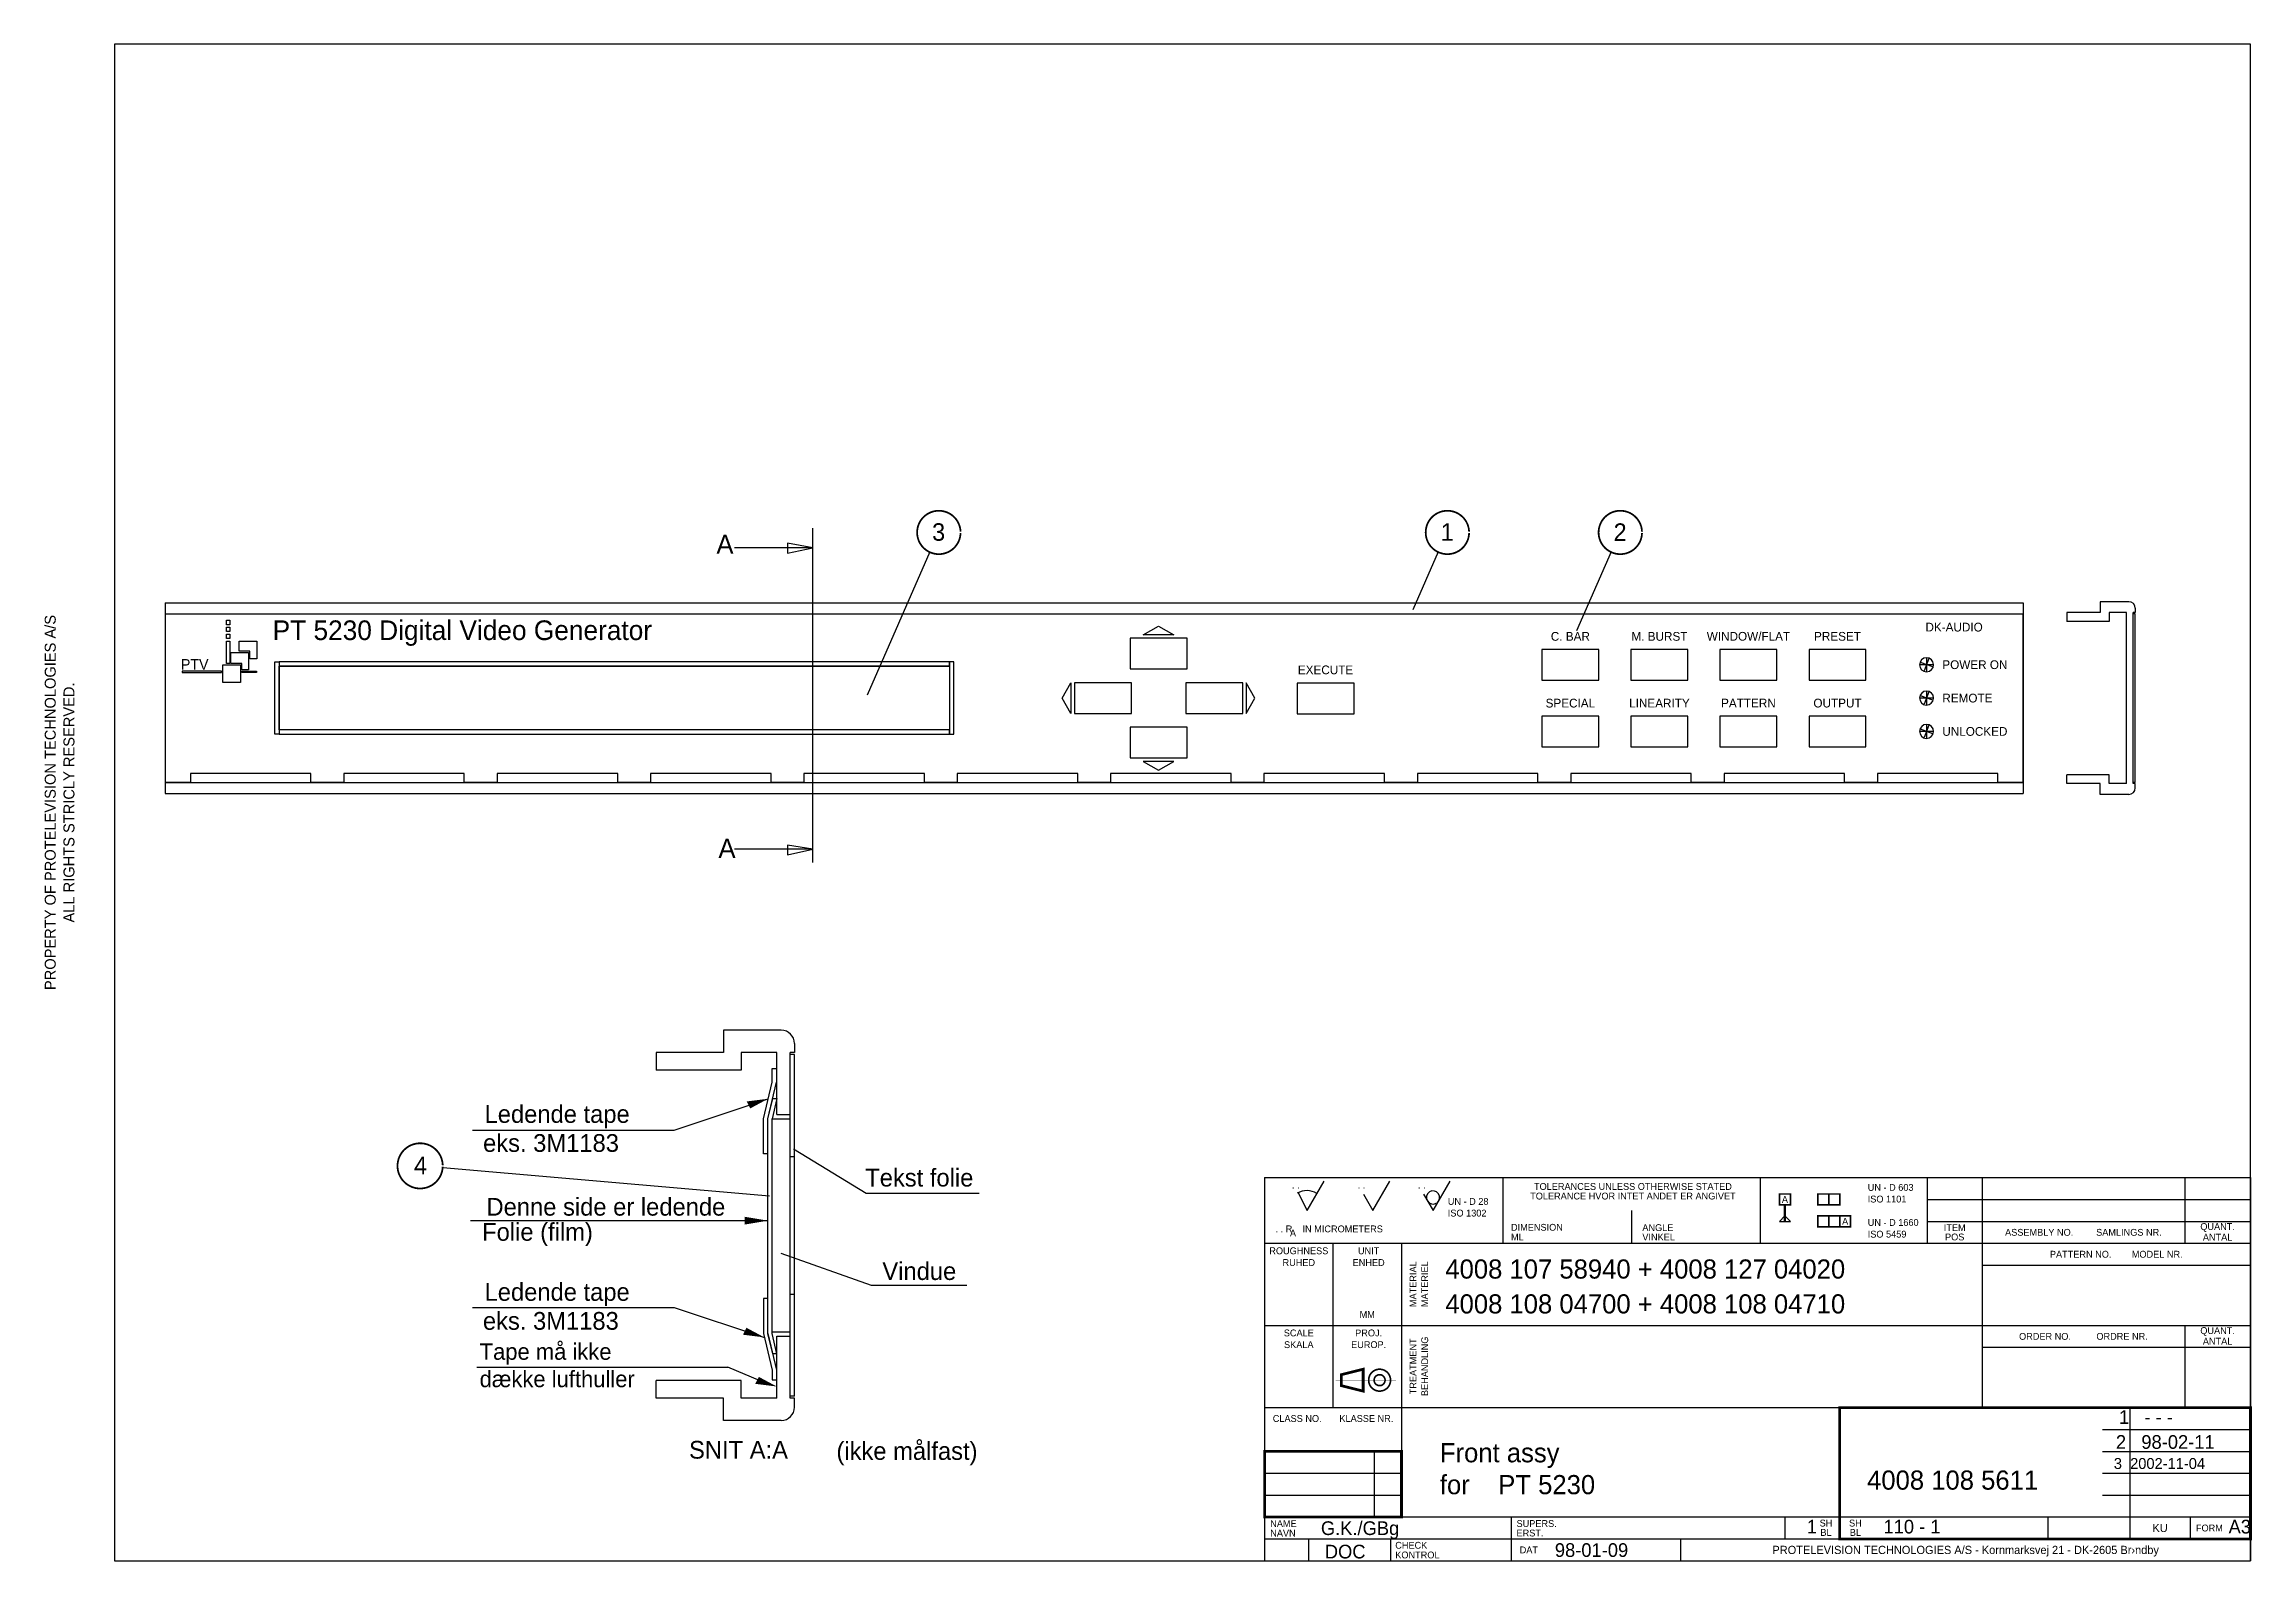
# Model space of a CAD drawing. Extents: x 7 to 410, y 10 to 287.
import ezdxf
from ezdxf.enums import TextEntityAlignment as Align

# ---------------------------------------------------------------- set-up
doc = ezdxf.new("R2010")
doc.units = 0
doc.header["$MEASUREMENT"] = 0
doc.linetypes.add('CENTER', pattern=[2, 1.25, -0.25, 0.25, -0.25])
for name, color, linetype in [('110-1', 10, 'CONTINUOUS'), ('110-1MEK', 3, 'CONTINUOUS'), ('115-1BLUE', 5, 'CONTINUOUS'), ('115-1GREEN', 3, 'CONTINUOUS'), ('115-1RAMMEN', 6, 'CONTINUOUS'), ('115-1RED', 1, 'CONTINUOUS'), ('115-1TEKST', 7, 'CONTINUOUS')]:
    doc.layers.add(name, color=color, linetype=linetype)
doc.styles.add('ARIAB', font='ARIAB.SHX')
doc.styles.add('ARIE', font='ARIE.SHX')
doc.styles.add('ARIM', font='ARIM.SHX')
doc.styles.add('TXT', font='TXT')
doc.styles.add('UV', font='UV')

msp = doc.modelspace()

# ---------------------------------------------------------------- linework, layer by layer
at = {"layer": '110-1'}
for p, q in [((410, 287), (20, 287)), ((20, 287), (20, 10)), ((410, 10), (410, 287)), ((147.55, 137.52), (147.55, 198.63)), ((147.55, 195.02), (133.22, 195.02)), ((147.55, 195.02), (142.87, 195.88)), ((142.87, 195.88), (142.87, 194.05)), ((142.87, 194.05), (147.55, 195.02)), ((29.29, 184.97), (368.49, 184.97)), ((382.57, 183.17), (376.49, 183.17)), ((382.57, 183.17), (376.49, 183.17)), ((376.49, 183.17), (376.49, 181.57)), ((384.17, 181.57), (376.49, 181.57)), ((387.77, 185.17), (382.57, 185.17)), ((382.57, 185.17), (382.57, 183.17)), ((387.37, 183.17), (384.17, 183.17)), ((387.37, 183.17), (384.17, 183.17)), ((384.17, 183.17), (384.17, 181.57)), ((387.37, 151.97), (387.37, 183.17)), ((388.57, 151.97), (388.57, 183.17)), ((388.97, 183.17), (388.57, 183.17)), ((388.97, 182.97), (388.57, 182.97)), ((388.97, 183.97), (388.97, 183.17)), ((388.97, 152.17), (388.97, 182.97)), ((384.17, 153.57), (376.49, 153.57)), ((376.49, 151.97), (376.49, 153.57)), ((384.17, 151.97), (384.17, 153.57)), ((29.29, 152.17), (368.49, 152.17)), ((29.29, 150.17), (368.49, 150.17)), ((382.57, 151.97), (376.49, 151.97)), ((382.57, 149.97), (382.57, 151.97)), ((387.77, 149.97), (382.57, 149.97)), ((387.37, 151.97), (384.17, 151.97)), ((388.97, 152.17), (388.57, 152.17)), ((388.97, 151.97), (388.57, 151.97)), ((388.97, 151.17), (388.97, 151.97)), ((147.55, 139.95), (133.22, 139.95)), ((147.55, 139.95), (142.87, 140.68)), ((142.87, 140.68), (142.87, 138.97)), ((142.87, 138.97), (147.55, 139.95)), ((255, 67), (255, 50)), ((86.18, 45.35), (131.99, 45.35)), ((137.88, 42.87), (131.99, 45.35)), ((275, 18), (275, 14)), ((253, 14), (253, 10)), ((20, 10), (410, 10))]:
    msp.add_line(p, q, dxfattribs=at)
at = {"layer": '110-1', "color": 3}
for p, q in [((141.74, 106.92), (131.21, 106.92)), ((131.21, 106.92), (131.21, 102.87)), ((131.21, 102.87), (118.9, 102.87)), ((118.9, 102.87), (118.9, 99.63)), ((131.21, 102.87), (118.9, 102.87)), ((134.45, 102.87), (134.45, 99.63)), ((140.93, 102.87), (134.45, 102.87)), ((140.93, 102.87), (134.45, 102.87)), ((140.93, 91.53), (140.93, 102.87)), ((144.17, 102.87), (143.36, 102.87)), ((143.36, 39.69), (143.36, 102.87)), ((144.17, 102.47), (143.36, 102.47)), ((144.17, 104.49), (144.17, 102.87)), ((144.17, 40.1), (144.17, 102.47)), ((134.45, 99.63), (118.9, 99.63)), ((139.31, 90.72), (140.91, 97.45)), ((140.12, 51.55), (140.12, 90.72)), ((140.12, 90.72), (143.36, 90.72)), ((140.93, 91.53), (143.36, 91.53)), ((139.31, 57.92), (138.5, 57.92)), ((138.5, 57.92), (138.5, 51.55)), ((143.36, 58.73), (144.17, 58.73)), ((138.5, 51.55), (140.1, 44.82)), ((139.31, 51.55), (140.91, 44.82)), ((140.12, 51.84), (143.36, 51.84)), ((140.93, 39.69), (140.93, 51.03)), ((140.93, 51.03), (143.36, 51.03)), ((140.1, 44.82), (140.1, 43.08)), ((134.45, 42.93), (118.9, 42.93)), ((118.9, 39.69), (118.9, 42.93)), ((134.45, 39.69), (134.45, 42.93)), ((140.1, 43.08), (140.91, 43.08)), ((131.21, 39.69), (118.9, 39.69)), ((131.21, 35.64), (131.21, 39.69)), ((140.93, 39.69), (134.45, 39.69)), ((144.17, 40.1), (143.36, 40.1)), ((144.17, 39.69), (143.36, 39.69)), ((144.17, 38.07), (144.17, 39.69)), ((141.74, 35.64), (131.21, 35.64))]:
    msp.add_line(p, q, dxfattribs=at)
at = {"layer": '110-1'}
for points, const_width in [([(174.49, 197.94, 66.06281), (174.49, 197.7, 66.06281)], 0.32), ([(267.34, 197.94, 66.06281), (267.34, 197.7, 66.06281)], 0.32), ([(298.91, 197.94, 66.06281), (298.91, 197.7, 66.06281)], 0.32), ([(79.95, 82.26, 66.06281), (79.95, 82.01, 66.06281)], 0.324)]:
    msp.add_lwpolyline(points, format="xyb", dxfattribs=dict(at, const_width=const_width))
at = {"layer": '110-1', "color": 1}
for points in [[(168.86, 194.25), (157.42, 168.12)], [(261.72, 194.25), (257.08, 183.67)], [(293.28, 194.25), (286.97, 179.84)], [(85.36, 88.67), (122.2, 88.67), (139.37, 94.39)], [(177.92, 77.1), (157.24, 77.1), (144, 85.18)], [(79.94, 81.87), (139.61, 76.68)], [(84.99, 72.13), (139.31, 72.13)], [(175.66, 60.29), (158.21, 60.29), (141.74, 66.11)], [(85.36, 56.3), (122.2, 56.3), (138.68, 50.81)]]:
    msp.add_lwpolyline(points, dxfattribs=at)
at = {"layer": '110-1'}
for points in [[(29.29, 184.97), (29.29, 150.17)], [(368.49, 184.97), (368.49, 150.17)], [(230, 80), (410, 80)], [(230, 80), (230, 10)], [(236.15, 77.23), (237.75, 74), (240.87, 79.37)], [(248.04, 76.97), (249.75, 74), (252.87, 79.37)], [(259.04, 76.97), (260.75, 74), (263.87, 79.37)], [(273.5, 80), (273.5, 68)], [(320.5, 80), (320.5, 68)], [(351, 80), (351, 68)], [(361, 80), (361, 38)], [(398, 80), (398, 68)], [(410, 80), (410, 10)], [(297, 74), (297, 68)], [(351, 76), (410, 76)], [(351, 72), (410, 72)], [(230, 68), (410, 68)], [(242.5, 38), (242.5, 68)], [(255, 68), (255, 18)], [(361.09, 64.01), (410.09, 64.01)], [(230, 53), (410, 53)], [(398, 53), (398, 38)], [(361, 49), (410, 49)], [(230, 38), (410, 38)], [(388, 38), (388, 14)], [(383, 34), (410, 34)], [(250, 30), (250, 18)], [(383, 30), (410, 30)], [(230, 26), (255, 26)], [(383, 26), (410, 26)], [(230, 22), (255, 22)], [(383, 22), (410, 22)], [(410, 18), (230, 18)], [(275, 18), (275, 10)], [(325, 18), (325, 14)], [(335, 18), (335, 14)], [(373, 18), (373, 14)], [(399, 18), (399, 14)], [(230, 14), (410, 14)], [(238, 14), (238, 10)], [(253, 14), (253, 10)], [(306, 10), (306, 14)], [(230, 10), (410, 10)]]:
    msp.add_lwpolyline(points, dxfattribs=at)
at = {"layer": '110-1', "color": 3}
for points in [[(139.31, 84.35), (138.5, 84.35), (138.5, 90.72), (140.1, 97.45), (140.1, 99.92), (140.91, 99.92)], [(140.93, 47.8), (140.2, 47.8), (140.2, 47.8), (139.31, 51.55), (139.31, 57.92), (139.31, 90.72), (140.2, 94.47), (140.2, 94.47), (140.93, 94.47)], [(140.93, 94.47), (140.12, 90.72)], [(143.36, 83.84), (144.17, 83.84)], [(140.93, 47.8), (140.12, 51.55)]]:
    msp.add_lwpolyline(points, dxfattribs=at)
at = {"layer": '110-1'}
for points, const_width in [([(324, 77), (326, 77), (326, 75), (324, 75)], 0.3), ([(331, 75), (333, 75), (333, 77), (331, 77)], 0.3), ([(333, 75), (335, 75), (335, 77), (333, 77)], 0.3), ([(331, 71), (333, 71), (333, 73), (331, 73)], 0.3), ([(333, 71), (335, 71), (335, 73), (333, 73)], 0.3), ([(335, 73), (337, 73), (337, 71), (335, 71)], 0.3), ([(335, 14), (410, 14), (410, 38), (335, 38)], 0.5)]:
    msp.add_lwpolyline(points, close=True, dxfattribs=dict(at, const_width=const_width))
msp.add_lwpolyline([(324, 72), (326, 72), (325, 73)], close=True, dxfattribs=at)
for points, const_width in [([(325, 75), (325, 72)], 0.4), ([(244, 42), (248, 41), (248, 45), (244, 44), (244, 42)], 0.5), ([(230, 18), (255, 18), (255, 30), (230, 30), (230, 18)], 0.5)]:
    msp.add_lwpolyline(points, dxfattribs=dict(at, const_width=const_width))
at = {"layer": '110-1', "color": 13, "const_width": 0.3}
for points in [[(249, 43, 1), (253, 43, 1)], [(250, 43, 1), (252, 43, 1)]]:
    msp.add_lwpolyline(points, format="xyb", close=True, dxfattribs=at)
at = {"layer": '110-1', "color": 2, "linetype": 'CENTER', "const_width": 0.02}
for points in [[(251, 46), (251, 40)], [(243, 43), (254, 43)]]:
    msp.add_lwpolyline(points, dxfattribs=at)
at = {"layer": '110-1'}
for centre, radius, start, end in [((387.77, 183.97), 1.2, 0, 90), ((387.77, 151.17), 1.2, 270, 360), ((237.75, 74), 3.61, 59.8382, 119.8382), ((260.76, 76.36), 1.21, 306.4848, 299.2477)]:
    msp.add_arc(centre, radius, start, end, dxfattribs=at)
at = {"layer": '110-1', "color": 3}
for centre, start, end in [((141.74, 104.49), 0, 90), ((141.74, 38.07), 270, 360)]:
    msp.add_arc(centre, 2.43, start, end, dxfattribs=at)
at = {"layer": '110-1', "color": 1, "linetype": 'ByBlock'}
for points in [[(136.09, 92.63), (135.46, 93.9), (139.37, 94.39)], [(135.06, 71.42), (135.06, 72.84), (139.31, 72.13)], [(135.4, 52.57), (134.76, 51.3), (138.68, 50.81)], [(137.66, 43.6), (137.02, 42.33), (140.94, 41.84)]]:
    msp.add_solid(points, dxfattribs=at)
at = {"layer": '110-1MEK'}
for p, q in [((29.29, 182.97), (368.49, 182.97)), ((29.29, 182.97), (368.49, 182.97)), ((368.49, 152.17), (368.49, 182.97)), ((368.49, 152.17), (368.49, 182.97)), ((205.45, 178.5), (205.45, 172.9)), ((205.45, 178.5), (205.45, 172.9)), ((215.85, 178.5), (205.45, 178.5)), ((215.85, 178.5), (205.45, 178.5)), ((215.85, 172.9), (215.85, 178.5)), ((215.85, 172.9), (215.85, 178.5)), ((291.03, 176.44), (280.63, 176.44)), ((291.03, 176.44), (280.63, 176.44)), ((280.63, 176.44), (280.63, 170.84)), ((280.63, 176.44), (280.63, 170.84)), ((291.03, 170.84), (291.03, 176.44)), ((291.03, 170.84), (291.03, 176.44)), ((296.89, 176.44), (296.89, 170.84)), ((296.89, 176.44), (296.89, 170.84)), ((307.29, 176.44), (296.89, 176.44)), ((307.29, 176.44), (296.89, 176.44)), ((307.29, 170.84), (307.29, 176.44)), ((307.29, 170.84), (307.29, 176.44)), ((323.54, 176.45), (313.14, 176.45)), ((323.54, 176.45), (313.14, 176.45)), ((313.14, 176.45), (313.14, 170.85)), ((313.14, 176.45), (313.14, 170.85)), ((323.54, 170.85), (323.54, 176.45)), ((323.54, 170.85), (323.54, 176.45)), ((329.4, 176.45), (329.4, 170.85)), ((329.4, 176.45), (329.4, 170.85)), ((339.8, 176.45), (329.4, 176.45)), ((339.8, 176.45), (329.4, 176.45)), ((339.8, 170.85), (339.8, 176.45)), ((339.8, 170.85), (339.8, 176.45)), ((205.69, 170.37), (195.29, 170.37)), ((205.69, 170.37), (195.29, 170.37)), ((195.29, 170.37), (195.29, 164.77)), ((195.29, 170.37), (195.29, 164.77)), ((205.45, 172.9), (215.85, 172.9)), ((205.45, 172.9), (215.85, 172.9)), ((205.69, 164.77), (205.69, 170.37)), ((205.69, 164.77), (205.69, 170.37)), ((226.01, 170.36), (215.61, 170.36)), ((226.01, 170.36), (215.61, 170.36)), ((215.61, 170.36), (215.61, 164.76)), ((215.61, 170.36), (215.61, 164.76)), ((226.01, 164.76), (226.01, 170.36)), ((226.01, 164.76), (226.01, 170.36)), ((246.33, 170.32), (235.93, 170.32)), ((246.33, 170.32), (235.93, 170.32)), ((235.93, 170.32), (235.93, 164.72)), ((235.93, 170.32), (235.93, 164.72)), ((246.33, 164.72), (246.33, 170.32)), ((246.33, 164.72), (246.33, 170.32)), ((280.63, 170.84), (291.03, 170.84)), ((280.63, 170.84), (291.03, 170.84)), ((296.89, 170.84), (307.29, 170.84)), ((296.89, 170.84), (307.29, 170.84)), ((313.14, 170.85), (323.54, 170.85)), ((313.14, 170.85), (323.54, 170.85)), ((329.4, 170.85), (339.8, 170.85)), ((329.4, 170.85), (339.8, 170.85)), ((172.49, 161.77), (50.09, 161.77)), ((172.49, 161.77), (50.09, 161.77)), ((195.29, 164.77), (205.69, 164.77)), ((195.29, 164.77), (205.69, 164.77)), ((215.85, 162.25), (205.45, 162.25)), ((215.85, 162.25), (205.45, 162.25)), ((205.45, 162.25), (205.45, 156.65)), ((205.45, 162.25), (205.45, 156.65)), ((215.61, 164.76), (226.01, 164.76)), ((215.61, 164.76), (226.01, 164.76)), ((215.85, 156.65), (215.85, 162.25)), ((215.85, 156.65), (215.85, 162.25)), ((235.93, 164.72), (246.33, 164.72)), ((235.93, 164.72), (246.33, 164.72)), ((291.03, 164.25), (280.63, 164.25)), ((291.03, 164.25), (280.63, 164.25)), ((280.63, 164.25), (280.63, 158.65)), ((280.63, 164.25), (280.63, 158.65)), ((291.03, 158.65), (291.03, 164.25)), ((291.03, 158.65), (291.03, 164.25)), ((307.29, 164.25), (296.89, 164.25)), ((307.29, 164.25), (296.89, 164.25)), ((296.89, 164.25), (296.89, 158.65)), ((296.89, 164.25), (296.89, 158.65)), ((307.29, 158.65), (307.29, 164.25)), ((307.29, 158.65), (307.29, 164.25)), ((323.54, 164.26), (313.14, 164.26)), ((323.54, 164.26), (313.14, 164.26)), ((313.14, 164.26), (313.14, 158.66)), ((313.14, 164.26), (313.14, 158.66)), ((323.54, 158.66), (323.54, 164.26)), ((323.54, 158.66), (323.54, 164.26)), ((339.8, 164.26), (329.4, 164.26)), ((339.8, 164.26), (329.4, 164.26)), ((329.4, 164.26), (329.4, 158.66)), ((329.4, 164.26), (329.4, 158.66)), ((339.8, 158.66), (339.8, 164.26)), ((339.8, 158.66), (339.8, 164.26)), ((280.63, 158.65), (291.03, 158.65)), ((280.63, 158.65), (291.03, 158.65)), ((296.89, 158.65), (307.29, 158.65)), ((296.89, 158.65), (307.29, 158.65)), ((313.14, 158.66), (323.54, 158.66)), ((313.14, 158.66), (323.54, 158.66)), ((329.4, 158.66), (339.8, 158.66)), ((329.4, 158.66), (339.8, 158.66)), ((205.45, 156.65), (215.85, 156.65)), ((205.45, 156.65), (215.85, 156.65))]:
    msp.add_line(p, q, dxfattribs=at)
at = {"layer": '110-1MEK', "color": 3, "linetype": 'Continuous'}
msp.add_line((29.29, 182.97), (29.29, 152.17), dxfattribs=at)
msp.add_line((29.29, 182.97), (29.29, 152.17), dxfattribs=at)
at = {"layer": '110-1MEK'}
for points in [[(172.49, 173.37), (50.09, 173.37)], [(172.49, 173.37), (50.09, 173.37)], [(50.09, 161.77), (50.09, 173.37)], [(50.09, 161.77), (50.09, 173.37)], [(172.49, 173.37), (172.49, 161.77)], [(172.49, 173.37), (172.49, 161.77)], [(368.49, 152.17), (363.89, 152.17), (363.89, 153.77), (341.89, 153.77), (341.89, 152.17), (335.89, 152.17), (335.89, 153.77), (313.89, 153.77), (313.89, 152.17), (307.89, 152.17), (307.89, 153.77), (285.89, 153.77), (285.89, 152.17), (279.89, 152.17), (279.89, 153.77), (257.89, 153.77), (257.89, 152.17), (251.89, 152.17), (251.89, 153.77), (229.89, 153.77), (229.89, 152.17), (223.89, 152.17), (223.89, 153.77), (201.89, 153.77), (201.89, 152.17), (195.89, 152.17), (195.89, 153.77), (173.89, 153.77), (173.89, 152.17), (167.89, 152.17), (167.89, 153.77), (145.89, 153.77), (145.89, 152.17), (139.89, 152.17), (139.89, 153.77), (117.89, 153.77), (117.89, 152.17), (111.89, 152.17), (111.89, 153.77), (89.89, 153.77), (89.89, 152.17), (83.89, 152.17), (83.89, 153.77), (61.89, 153.77), (61.89, 152.17), (55.89, 152.17), (55.89, 153.77), (33.89, 153.77), (33.89, 152.17), (29.29, 152.17)], [(368.49, 152.17), (363.89, 152.17), (363.89, 153.77), (341.89, 153.77), (341.89, 152.17), (335.89, 152.17), (335.89, 153.77), (313.89, 153.77), (313.89, 152.17), (307.89, 152.17), (307.89, 153.77), (285.89, 153.77), (285.89, 152.17), (279.89, 152.17), (279.89, 153.77), (257.89, 153.77), (257.89, 152.17), (251.89, 152.17), (251.89, 153.77), (229.89, 153.77), (229.89, 152.17), (223.89, 152.17), (223.89, 153.77), (201.89, 153.77), (201.89, 152.17), (195.89, 152.17), (195.89, 153.77), (173.89, 153.77), (173.89, 152.17), (167.89, 152.17), (167.89, 153.77), (145.89, 153.77), (145.89, 152.17), (139.89, 152.17), (139.89, 153.77), (117.89, 153.77), (117.89, 152.17), (111.89, 152.17), (111.89, 153.77), (89.89, 153.77), (89.89, 152.17), (83.89, 152.17), (83.89, 153.77), (61.89, 153.77), (61.89, 152.17), (55.89, 152.17), (55.89, 153.77), (33.89, 153.77), (33.89, 152.17), (29.29, 152.17)]]:
    msp.add_lwpolyline(points, dxfattribs=at)
for centre, end in [((350.86, 173.67), 0.4465), ((350.86, 173.67), 0.4465), ((350.86, 167.57), 357.0371), ((350.86, 167.57), 357.0371), ((350.86, 161.48), 357.0371), ((350.86, 161.48), 357.0371)]:
    msp.add_arc(centre, 1.28, 0.506, end, dxfattribs=at)
at = {"layer": '115-1BLUE', "linetype": 'Continuous'}
msp.add_lwpolyline([(42.76, 177.96), (46.03, 177.96), (46.03, 174.71), (44.73, 174.71), (44.73, 176.16), (42.76, 176.16), (42.76, 177.96)], close=True, dxfattribs=at)
at = {"layer": '115-1GREEN', "linetype": 'Continuous'}
msp.add_lwpolyline([(41.29, 175.92), (44.49, 175.92), (44.49, 172.75), (43.26, 172.75), (43.26, 173.9), (41.29, 173.9), (41.29, 175.92)], close=True, dxfattribs=at)
at = {"layer": '115-1RAMMEN'}
for points in [[(49.29, 174.17), (50.09, 174.17), (50.09, 160.97), (49.29, 160.97)], [(50.09, 173.37), (172.49, 173.37), (172.49, 174.17), (50.09, 174.17)], [(172.49, 160.97), (173.29, 160.97), (173.29, 174.17), (172.49, 174.17)], [(50.09, 160.97), (172.49, 160.97), (172.49, 161.77), (50.09, 161.77)]]:
    msp.add_lwpolyline(points, close=True, dxfattribs=at)
at = {"layer": '115-1RED', "linetype": 'Continuous'}
msp.add_lwpolyline([(39.8, 173.65), (43.02, 173.65), (43.02, 170.41), (39.8, 170.41), (39.8, 173.65)], close=True, dxfattribs=at)
at = {"layer": '115-1TEKST', "linetype": 'Continuous'}
for points in [[(40.49, 181.8), (41.05, 181.8), (41.05, 180.97), (40.49, 180.97), (40.49, 181.8)], [(40.49, 180.54), (41.05, 180.54), (41.05, 179.73), (40.49, 179.73), (40.49, 180.54)], [(40.49, 179.27), (41.05, 179.27), (41.05, 178.43), (40.49, 178.43), (40.49, 179.27)], [(40.49, 177.96), (41.05, 177.96), (41.05, 173.89), (40.49, 173.89), (40.49, 177.96)], [(39.56, 172.51), (32.35, 172.51), (32.35, 172.25), (39.56, 172.25)], [(43.25, 172.51), (45.95, 172.51), (45.95, 172.25), (43.25, 172.25)]]:
    msp.add_lwpolyline(points, close=True, dxfattribs=at)
at = {"layer": '115-1TEKST'}
for points in [[(207.85, 179.14), (210.65, 180.73), (213.45, 179.14)], [(194.65, 164.76), (193.06, 167.56), (194.65, 170.36)], [(226.65, 164.76), (228.24, 167.56), (226.65, 170.36)], [(207.85, 156.01), (210.65, 154.41), (213.45, 156.01)]]:
    msp.add_lwpolyline(points, close=True, dxfattribs=at)
at = {"layer": '115-1TEKST', "color": 15}
for points in [[(352.06, 173.67), (349.66, 173.67)], [(351.98, 173.26), (349.73, 174.08)], [(351.27, 174.8), (350.44, 172.54)], [(350.86, 174.87), (350.86, 172.47)], [(352.06, 167.57), (349.66, 167.57)], [(351.98, 167.16), (349.73, 167.98)], [(351.27, 168.7), (350.44, 166.45)], [(350.86, 168.77), (350.86, 166.37)], [(352.06, 161.48), (349.66, 161.48)], [(351.98, 161.07), (349.73, 161.89)], [(351.27, 162.61), (350.44, 160.35)], [(350.86, 162.68), (350.86, 160.28)]]:
    msp.add_lwpolyline(points, dxfattribs=at)

# ---------------------------------------------------------------- texts
at = {"layer": '110-1'}
for s, height, p in [('3', 3.2, (170.49, 197.9)), ('1', 3.2, (263.34, 197.9)), ('2', 3.2, (294.91, 197.9)), ('4', 3.24, (75.9, 82.22))]:
    msp.add_text(s, height=height, dxfattribs=at).set_placement(p, align=Align.MIDDLE)
for p in [(129.92, 193.92), (130.29, 138.39)]:
    msp.add_text('A', height=3.5, dxfattribs=at).set_placement(p)
for s, p in [('PROPERTY OF PROTELEVISION TECHNOLOGIES A/S', (9.29, 148.5)), ('ALL RIGHTS STRICLY RESERVED.', (12.71, 148.5))]:
    msp.add_text(s, height=2, rotation=90, dxfattribs=at).set_placement(p, align=Align.CENTER)
at = {"layer": '110-1', "color": 14, "style": 'UV'}
for s, p in [('Ledende tape', (100.84, 91.21)), ('eks. 3M1183', (99.72, 86.38)), ('Tekst folie', (166.96, 80.05)), ('Denne side er ledende', (109.74, 74.73)), ('Folie (film)', (97.25, 69.68)), ('Vindue', (166.96, 62.98)), ('Ledende tape', (100.84, 58.71)), ('eks. 3M1183', (99.69, 53.89)), ('(ikke målfast)', (164.71, 29.86)), ('SNIT A:A', (133.95, 30.29))]:
    msp.add_text(s, height=3.24, dxfattribs=at).set_placement(p, align=Align.MIDDLE)
at = {"layer": '110-1'}
for s, height, style, p in [('. .', 1.25, 'UV', (235, 78)), ('. .', 1.25, 'UV', (247, 78)), ('. .', 1.25, 'UV', (258, 78)), ('UN - D 603', 1.25, 'UV', (340.12, 77.58)), ('ISO 1101', 1.25, 'UV', (340.12, 75.45)), ('UN - D 28', 1.25, 'UV', (263.45, 75.02)), ('ISO 1302 ', 1.25, 'UV', (263.45, 72.89)), ('. . R    IN MICROMETERS', 1.25, 'UV', (232, 70)), ('A', 1.25, 'UV', (234.63, 69.24)), ('DIMENSION', 1.25, 'UV', (274.99, 70.29)), ('ML', 1.25, 'UV', (274.99, 68.52)), ('ANGLE', 1.25, 'UV', (298.97, 70.23)), ('VINKEL', 1.25, 'UV', (298.97, 68.52)), ('UN - D 1660', 1.25, 'UV', (340.12, 71.18)), ('ISO 5459', 1.25, 'UV', (340.12, 69.04)), ('4008 107 58940 + 4008 127 04020', 3.5, 'TXT', (263, 61.55)), ('4008 108 04700 + 4008 108 04710', 3.5, 'TXT', (263, 55.18)), ('1   - - - ', 2.5, 'TXT', (386, 35)), ('2   98-02-11', 2.5, 'TXT', (385.43, 30.46)), ('Front assy ', 3.5, 'TXT', (262, 28)), ('for    PT 5230', 3.5, 'TXT', (262, 22.17)), ('4008 108 5611', 3.5, 'TXT', (340, 23)), ('NAME', 1.25, 'UV', (231.03, 16.18)), ('G.K./GBg', 2.5, 'TXT', (240.28, 14.72)), ('SUPERS.', 1.25, 'UV', (276, 16.19)), ('1', 2.5, 'TXT', (329, 15)), ('110 - 1', 2.5, 'TXT', (343, 15)), ('A3', 2.5, 'TXT', (406, 15)), ('NAVN', 1.25, 'UV', (231.03, 14.44)), ('DOC', 2.5, 'TXT', (241, 10.44)), ('CHECK', 1.25, 'UV', (253.86, 12.22)), ('ERST.', 1.25, 'UV', (276, 14.46)), ('98-01-09', 2.5, 'TXT', (283, 10.72)), ('KONTROL', 1.25, 'UV', (253.86, 10.45))]:
    msp.add_text(s, height=height, dxfattribs=dict(at, style=style)).set_placement(p)
at = {"layer": '110-1', "style": 'UV'}
for s, p in [('TOLERANCE HVOR INTET ANDET ER ANGIVET', (297.25, 76)), ('TOLERANCES UNLESS OTHERWISE STATED', (297.25, 77.75)), ('ROUGHNESS', (236.25, 66)), ('RUHED', (236.25, 63.86)), ('ENHED', (249, 63.86)), ('UNIT', (249, 66)), ('MM', (248.75, 54.37)), ('SCALE', (236.25, 51)), ('SKALA', (236.25, 48.86)), ('EUROP.', (249, 48.86)), ('PROJ.', (249, 51))]:
    msp.add_text(s, height=1.25, dxfattribs=at).set_placement(p, align=Align.CENTER)
for s, height, p in [('A', 1.25, (325, 76)), ('A', 1.25, (336, 72)), ('ITEM', 1.25, (356, 70.85)), ('POS', 1.25, (356, 69.15)), ('ASSEMBLY NO.         SAMLINGS NR.', 1.25, (379.5, 70)), ('QUANT.', 1.25, (404, 70.89)), ('ANTAL', 1.25, (404, 69.11)), ('PATTERN NO.        MODEL NR.', 1.25, (385.5, 66)), ('QUANT.', 1.25, (404, 51.89)), ('ORDER NO.          ORDRE NR.', 1.25, (379.5, 51)), ('ANTAL', 1.25, (404, 50.11)), ('CLASS NO.       KLASSE NR.', 1.25, (242.5, 36)), ('SH', 1.25, (332.5, 16.9)), ('SH', 1.25, (337.87, 16.9)), ('KU', 1.5, (393.5, 16)), ('FORM', 1.25, (402.5, 16)), ('DAT', 1.25, (278.25, 12)), ('PROTELEVISION TECHNOLOGIES A/S - Kornmarksvej 21 - DK-2605 Br›ndby', 1.5, (358, 11.81)), ('BL', 1.25, (332.5, 15.19)), ('BL', 1.25, (337.87, 15.19))]:
    msp.add_text(s, height=height, dxfattribs=at).set_placement(p, align=Align.MIDDLE)
for s, p in [('MATERIAL', (257.11, 60.53)), ('MATERIEL', (259.24, 60.53)), ('TREATMENT', (257.11, 45.53)), ('BEHANDLING', (259.24, 45.53))]:
    msp.add_text(s, height=1.25, rotation=90, dxfattribs=at).set_placement(p, align=Align.MIDDLE)
at = {"layer": '110-1', "color": 15, "style": 'UV'}
for s, p in [('Tape må ikke', (86.69, 46.72)), ('dække lufthuller', (86.69, 41.72))]:
    msp.add_text(s, height=3, dxfattribs=at).set_placement(p)
at = {"layer": '110-1MEK', "insert": (385.05, 28.78), "char_height": 2, "attachment_point": 1}
msp.add_mtext('{\\C1;3  2002-11-04}', dxfattribs=at)
at = {"layer": '115-1TEKST'}
for s, height, style, p in [('PT 5230 Digital Video Generator', 3.584, 'ARIM', (48.9, 178.17)), ('DK-AUDIO', 1.6, 'ARIE', (350.66, 179.73)), ('PTV', 1.936, 'ARIE', (32.15, 172.75)), ('POWER ON', 1.6, 'ARIAB', (353.74, 172.87)), ('REMOTE', 1.6, 'ARIAB', (353.74, 166.77)), ('UNLOCKED', 1.6, 'ARIAB', (353.74, 160.68))]:
    msp.add_text(s, height=height, dxfattribs=dict(at, style=style)).set_placement(p)
at = {"layer": '115-1TEKST', "style": 'ARIAB'}
for s, p in [('C. BAR', (285.83, 178.04)), ('M. BURST', (302.09, 178.04)), ('WINDOW/FLAT', (318.34, 178.05)), ('PRESET', (334.6, 178.05)), ('EXECUTE', (241.13, 171.92)), ('SPECIAL', (285.83, 165.85)), ('LINEARITY', (302.09, 165.85)), ('PATTERN', (318.34, 165.86)), ('OUTPUT', (334.6, 165.86))]:
    msp.add_text(s, height=1.6, dxfattribs=at).set_placement(p, align=Align.CENTER)

doc.saveas('drawing.dxf')
